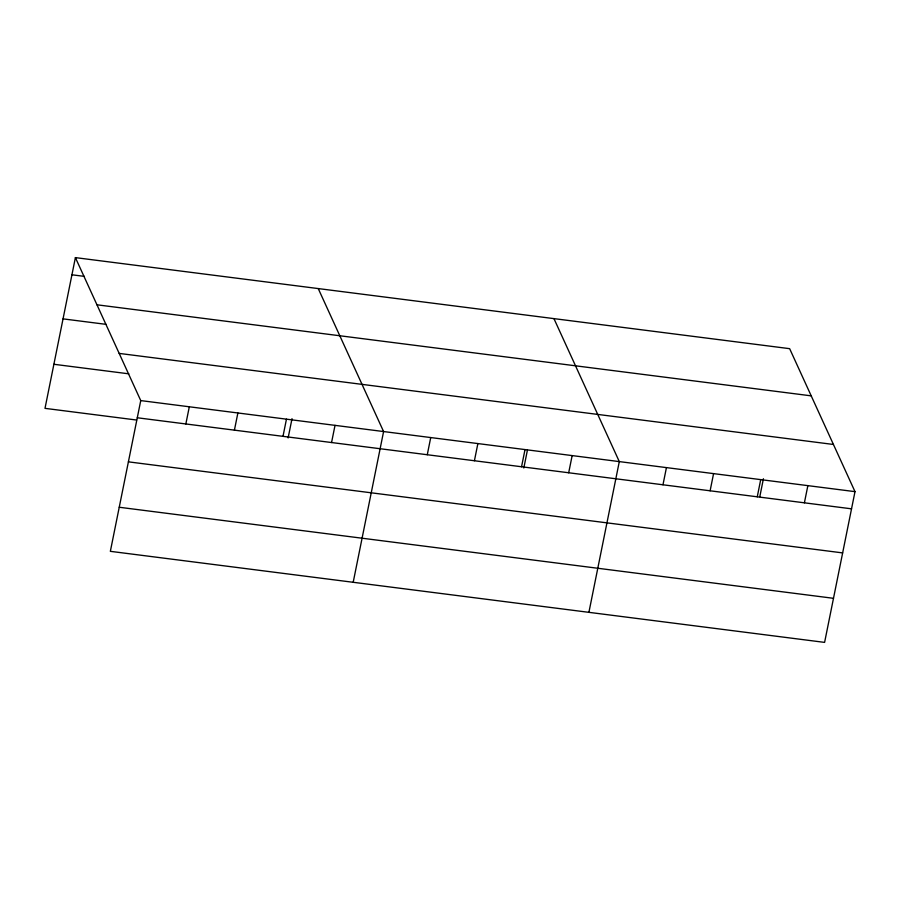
<?xml version="1.0" encoding="UTF-8"?>
<svg xmlns="http://www.w3.org/2000/svg" width="900" height="900" viewBox="0 0 900 900"><rect width="100%" height="100%" fill="white"/><g stroke="black" fill="none" stroke-linecap="round" stroke-linejoin="round"><path stroke-width="1.35" d="M75.397 257.614L140.749 400.59L110.351 551.329L824.602 642.386L855 491.647L789.649 348.671L75.397 257.614L45 408.353L136.586 420.03M185.85 423.956L189.315 406.777M234.416 430.155L237.881 412.976M282.994 436.343L286.459 419.164M288.124 437.94L292.016 418.657M331.56 442.53L335.025 425.363M353.194 582.289L383.591 431.55L318.24 288.574M427.275 454.736L430.729 437.558M474.412 460.744L477.877 443.565M521.55 466.751L525.015 449.584M523.822 467.989L527.434 450.079M568.688 472.77L572.153 455.591M588.904 612.337L619.301 461.599L553.95 318.623M662.974 484.785L666.439 467.606M710.111 490.793L713.576 473.614M757.26 496.8L760.714 479.621M759.814 496.654L763.414 478.744M804.398 502.819L807.863 485.64M71.933 274.793L84.42 276.379M96.964 304.796L811.215 395.854M63.045 318.87L106.065 324.349M119.183 353.407L833.434 444.465M53.887 364.275L128.824 373.826M140.749 400.59L855 491.647M137.284 417.769L851.535 508.826M128.396 461.846L842.648 552.904M119.239 507.251L833.49 598.309"/></g></svg>
